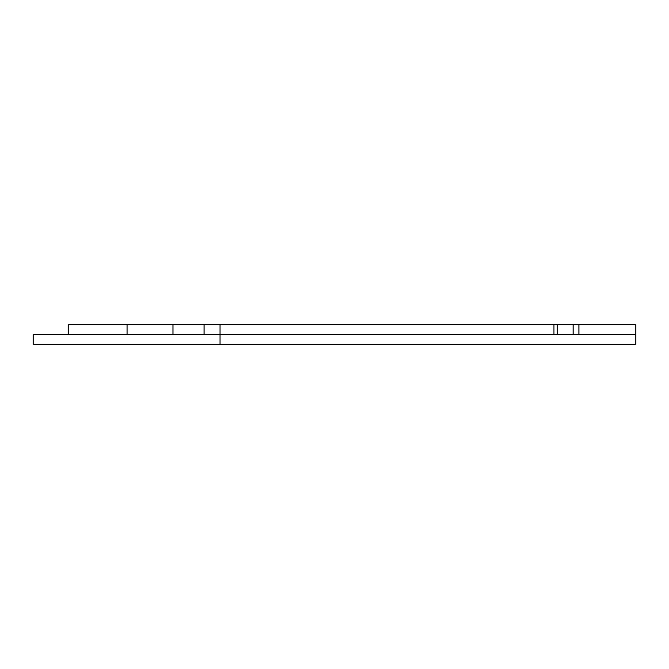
<?xml version="1.0" encoding="UTF-8"?>
<svg xmlns="http://www.w3.org/2000/svg" width="669" height="669" viewBox="0 0 669 669"><rect width="100%" height="100%" fill="white"/><g stroke="black" fill="none" stroke-linecap="round" stroke-linejoin="round"><path stroke-width="1" d="M635.55 334.5L33.45 334.5L33.45 344.493L635.55 344.493L635.55 324.507L68.464 324.507L68.464 334.5M578.794 324.507L578.794 334.5M573.341 324.507L573.341 334.5M557.469 324.507L557.469 334.5M553.815 324.507L553.815 334.5M220.076 324.507L220.076 344.493M204.204 324.507L204.204 334.5M172.937 324.507L172.937 334.5M127.227 324.507L127.227 334.5"/></g></svg>
